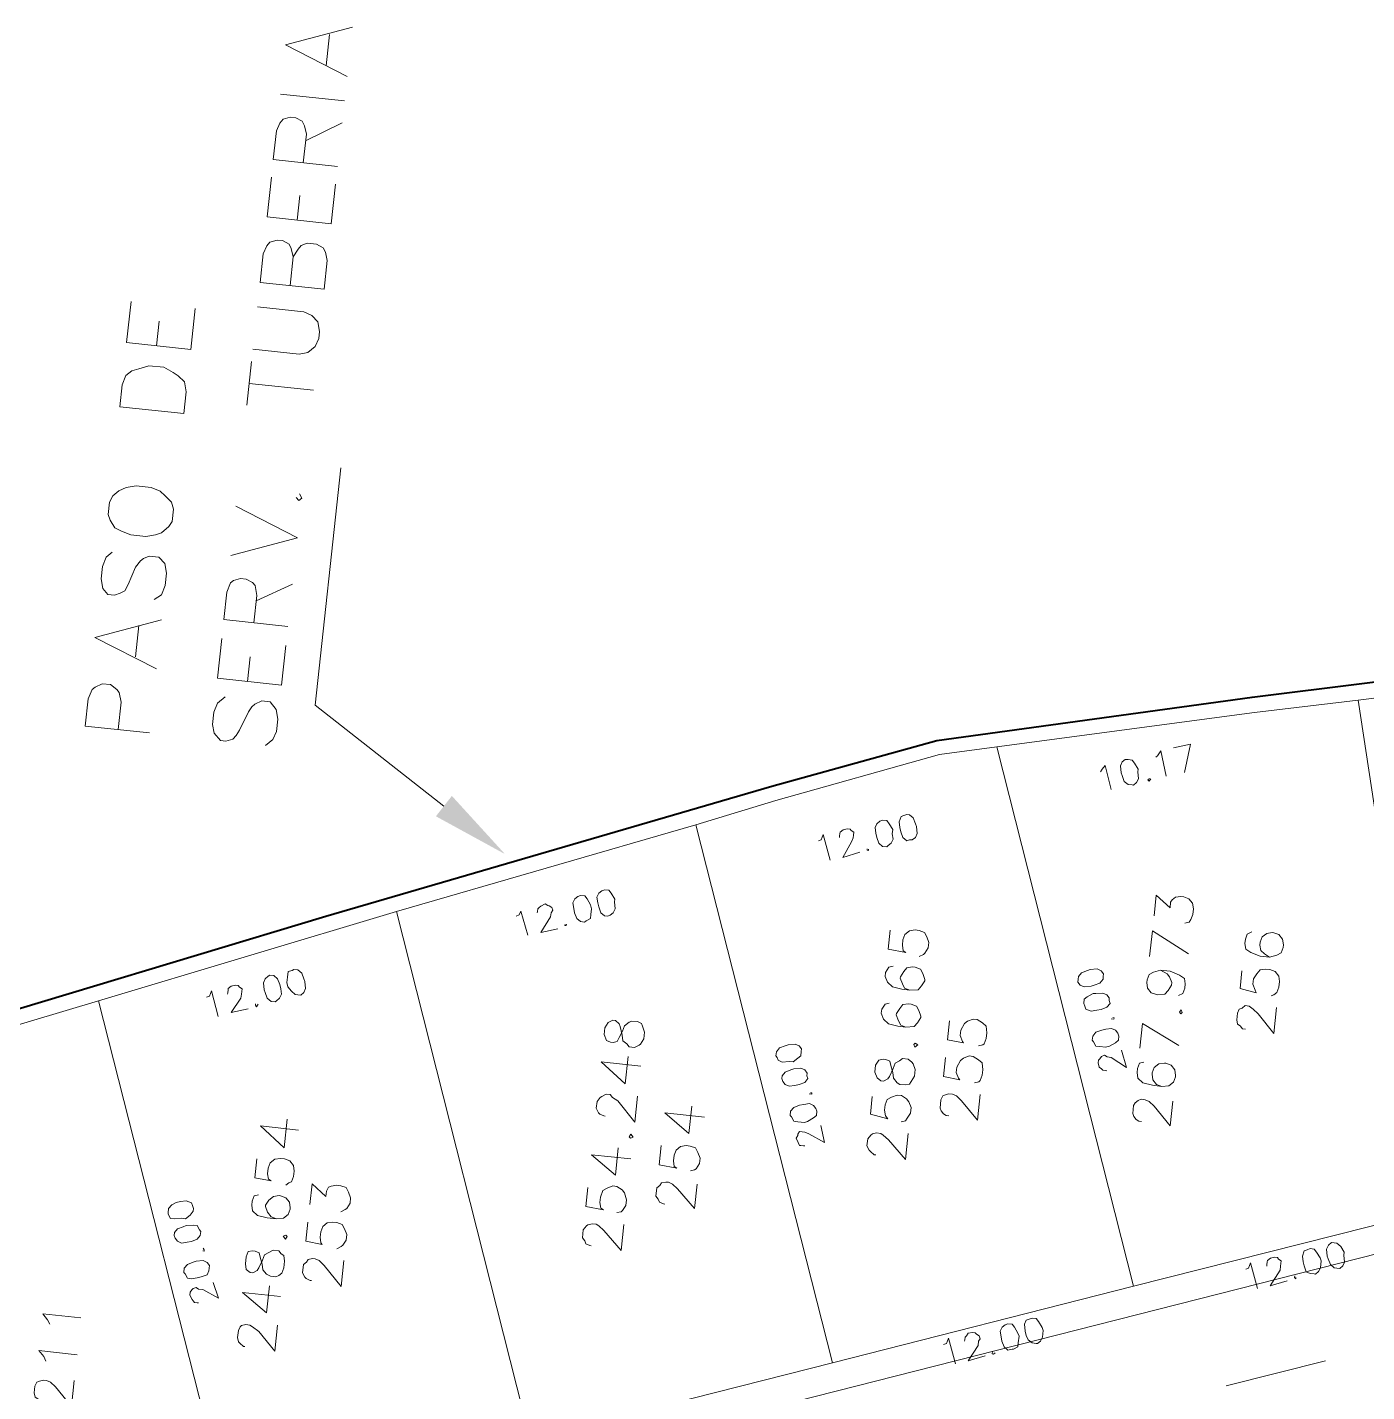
# Model space of a CAD drawing. Header units: metres. Extents: x -977055 to 805873, y -1033982 to 242021.
# Drawn here: x 2598.4 to 2650.3, y 1062.7 to 1115.5 of the extents above; entities that cross this region are included whole.
import ezdxf

# ---------------------------------------------------------------- set-up
doc = ezdxf.new("R2010")
doc.units = ezdxf.units.M
for name, color, linetype in [('PDF_acera', 7, 'Continuous'), ('PDF_areas por lote', 7, 'Continuous'), ('PDF_COTAS', 7, 'Continuous'), ('PDF_linea de centro', 7, 'Continuous'), ('PDF_LOTES', 7, 'Continuous'), ('PDF_No. lotes', 7, 'Continuous'), ('PDF_Poligono Ceres', 7, 'Continuous'), ('PDF_texto', 7, 'Continuous')]:
    doc.layers.add(name, color=color, linetype=linetype)

# ---------------------------------------------------------------- blocks, each defined once
blk = doc.blocks.new('CALLE')
at = {"layer": 'PDF_acera', "lineweight": 9}
blk.add_lwpolyline([(35.646912, -218.961792), (29.00016, -177.853536), (-1.608768, -95.552352), (-8.763552, -56.0952), (-56.814912, -55.206144), (-58.084992, -53.851392), (-56.222208, 0.592704)], dxfattribs=at)
at = {"layer": 'PDF_areas por lote', "lineweight": 9}
for points in [[(21.718368, -141.571584), (21.718368, -141.529248), (21.80304, -141.40224), (21.845376, -141.359904), (21.972384, -141.317568), (22.184064, -141.317568), (22.311072, -141.359904), (22.353408, -141.40224), (22.395744, -141.529248), (22.395744, -141.656256), (22.353408, -141.740928), (22.2264, -141.952608), (21.676032, -142.502976), (22.480416, -142.502976)], [(23.369472, -142.502976), (23.369472, -141.317568), (22.819104, -142.121952), (23.665824, -142.121952)], [(26.417664, -141.486912), (26.375328, -141.359904), (26.205984, -141.317568), (26.078976, -141.317568), (25.909632, -141.359904), (25.782624, -141.529248), (25.740288, -141.8256), (25.740288, -142.121952), (25.782624, -142.333632), (25.909632, -142.46064), (26.078976, -142.502976), (26.121312, -142.502976), (26.290656, -142.46064), (26.417664, -142.333632), (26.46, -142.164288), (26.46, -142.121952), (26.417664, -141.952608), (26.290656, -141.8256), (26.121312, -141.740928), (26.078976, -141.740928), (25.909632, -141.8256), (25.782624, -141.952608), (25.740288, -142.121952)], [(27.5184, -141.317568), (26.925696, -141.317568), (26.88336, -141.8256), (26.925696, -141.740928), (27.09504, -141.698592), (27.264384, -141.698592), (27.433728, -141.740928), (27.560736, -141.867936), (27.603072, -142.03728), (27.603072, -142.164288), (27.560736, -142.333632), (27.433728, -142.46064), (27.264384, -142.502976), (27.09504, -142.502976), (26.925696, -142.46064), (26.88336, -142.375968), (26.798688, -142.291296)], [(28.534464, -142.502976), (28.534464, -141.317568), (27.94176, -142.121952), (28.830816, -142.121952)], [(25.951968, -151.859232), (25.951968, -151.816896), (25.994304, -151.689888), (26.078976, -151.647552), (26.163648, -151.56288), (26.417664, -151.56288), (26.544672, -151.647552), (26.587008, -151.689888), (26.629344, -151.816896), (26.629344, -151.943904), (26.587008, -152.028576), (26.46, -152.19792), (25.909632, -152.790624), (26.714016, -152.790624)], [(27.73008, -151.56288), (27.137376, -151.56288), (27.09504, -152.113248), (27.137376, -152.028576), (27.30672, -151.98624), (27.476064, -151.98624), (27.687744, -152.028576), (27.772416, -152.155584), (27.857088, -152.324928), (27.857088, -152.451936), (27.772416, -152.62128), (27.687744, -152.705952), (27.476064, -152.790624), (27.30672, -152.790624), (27.137376, -152.705952), (27.09504, -152.663616), (27.052704, -152.536608)], [(28.746144, -152.790624), (28.746144, -151.56288), (28.195776, -152.367264), (29.042496, -152.367264)], [(29.973888, -151.859232), (29.973888, -151.816896), (30.016224, -151.689888), (30.05856, -151.647552), (30.185568, -151.56288), (30.397248, -151.56288), (30.524256, -151.647552), (30.566592, -151.689888), (30.651264, -151.816896), (30.651264, -151.943904), (30.566592, -152.028576), (30.48192, -152.19792), (29.889216, -152.790624), (30.6936, -152.790624)], [(31.624992, -152.790624), (31.624992, -151.56288), (31.032288, -152.367264), (31.879008, -152.367264)], [(29.677536, -160.284096), (29.677536, -160.24176), (29.762208, -160.114752), (29.804544, -160.072416), (29.931552, -159.987744), (30.143232, -159.987744), (30.27024, -160.072416), (30.312576, -160.114752), (30.354912, -160.24176), (30.354912, -160.368768), (30.312576, -160.45344), (30.185568, -160.622784), (29.6352, -161.215488), (30.439584, -161.215488)], [(31.455648, -159.987744), (30.90528, -159.987744), (30.820608, -160.538112), (30.90528, -160.45344), (31.074624, -160.411104), (31.243968, -160.411104), (31.413312, -160.45344), (31.497984, -160.580448), (31.582656, -160.749792), (31.582656, -160.8768), (31.497984, -161.046144), (31.413312, -161.130816), (31.243968, -161.215488), (31.074624, -161.215488), (30.90528, -161.130816), (30.820608, -161.08848), (30.778272, -160.961472)], [(34.376832, -160.199424), (34.334496, -160.072416), (34.165152, -159.987744), (34.038144, -159.987744), (33.8688, -160.072416), (33.741792, -160.24176), (33.699456, -160.538112), (33.699456, -160.792128), (33.741792, -161.046144), (33.8688, -161.130816), (34.038144, -161.215488), (34.08048, -161.215488), (34.249824, -161.130816), (34.376832, -161.046144), (34.419168, -160.8768), (34.419168, -160.792128), (34.376832, -160.622784), (34.249824, -160.538112), (34.08048, -160.45344), (34.038144, -160.45344), (33.8688, -160.538112), (33.741792, -160.622784), (33.699456, -160.792128)], [(35.519904, -160.199424), (35.477568, -160.072416), (35.308224, -159.987744), (35.181216, -159.987744), (35.011872, -160.072416), (34.884864, -160.24176), (34.842528, -160.538112), (34.842528, -160.792128), (34.884864, -161.046144), (35.011872, -161.130816), (35.181216, -161.215488), (35.223552, -161.215488), (35.392896, -161.130816), (35.519904, -161.046144), (35.56224, -160.8768), (35.56224, -160.792128), (35.519904, -160.622784), (35.392896, -160.538112), (35.223552, -160.45344), (35.181216, -160.45344), (35.011872, -160.538112), (34.884864, -160.622784), (34.842528, -160.792128)], [(36.62064, -159.987744), (36.027936, -159.987744), (35.9856, -160.538112), (36.027936, -160.45344), (36.19728, -160.411104), (36.366624, -160.411104), (36.535968, -160.45344), (36.662976, -160.580448), (36.705312, -160.749792), (36.705312, -160.8768), (36.662976, -161.046144), (36.535968, -161.130816), (36.366624, -161.215488), (36.19728, -161.215488), (36.027936, -161.130816), (35.9856, -161.08848), (35.900928, -160.961472)], [(31.582656, -168.327936), (31.582656, -168.243264), (31.624992, -168.158592), (31.709664, -168.07392), (31.794336, -168.031584), (32.048352, -168.031584), (32.133024, -168.07392), (32.217696, -168.158592), (32.260032, -168.243264), (32.260032, -168.370272), (32.217696, -168.49728), (32.090688, -168.666624), (31.54032, -169.216992), (32.302368, -169.216992)], [(33.403104, -168.200928), (33.360768, -168.07392), (33.191424, -168.031584), (33.064416, -168.031584), (32.895072, -168.07392), (32.768064, -168.243264), (32.725728, -168.539616), (32.725728, -168.835968), (32.768064, -169.047648), (32.895072, -169.174656), (33.064416, -169.216992), (33.106752, -169.216992), (33.276096, -169.174656), (33.403104, -169.047648), (33.44544, -168.878304), (33.44544, -168.835968), (33.403104, -168.666624), (33.276096, -168.539616), (33.106752, -168.49728), (33.064416, -168.49728), (32.895072, -168.539616), (32.768064, -168.666624), (32.725728, -168.835968)], [(34.038144, -169.216992), (34.588512, -168.031584), (33.826464, -168.031584)], [(36.281952, -168.412608), (36.19728, -168.624288), (36.112608, -168.70896), (35.943264, -168.793632), (35.858592, -168.793632), (35.689248, -168.70896), (35.56224, -168.624288), (35.519904, -168.412608), (35.519904, -168.370272), (35.56224, -168.200928), (35.689248, -168.07392), (35.858592, -168.031584), (35.943264, -168.031584), (36.112608, -168.07392), (36.19728, -168.200928), (36.281952, -168.412608), (36.281952, -168.70896), (36.19728, -169.005312), (36.112608, -169.174656), (35.943264, -169.216992), (35.816256, -169.216992), (35.646912, -169.174656), (35.56224, -169.047648)], [(36.874656, -169.216992), (37.46736, -168.031584), (36.662976, -168.031584)], [(37.933056, -168.031584), (38.568096, -168.031584), (38.229408, -168.49728), (38.398752, -168.49728), (38.483424, -168.539616), (38.568096, -168.624288), (38.610432, -168.793632), (38.610432, -168.878304), (38.568096, -169.047648), (38.441088, -169.174656), (38.271744, -169.216992), (38.1024, -169.216992), (37.933056, -169.174656), (37.848384, -169.13232), (37.806048, -169.005312)]]:
    blk.add_lwpolyline(points, dxfattribs=at)
for points in [[(24.258528, -141.317568), (24.089184, -141.359904), (24.004512, -141.486912), (24.004512, -141.571584), (24.089184, -141.698592), (24.173856, -141.740928), (24.427872, -141.8256), (24.597216, -141.867936), (24.681888, -141.994944), (24.76656, -142.121952), (24.76656, -142.291296), (24.681888, -142.375968), (24.639552, -142.46064), (24.470208, -142.502976), (24.258528, -142.502976), (24.089184, -142.46064), (24.004512, -142.375968), (23.962176, -142.291296), (23.962176, -142.121952), (24.004512, -141.994944), (24.13152, -141.867936), (24.300864, -141.8256), (24.512544, -141.740928), (24.639552, -141.698592), (24.681888, -141.571584), (24.681888, -141.486912), (24.639552, -141.359904), (24.470208, -141.317568)], [(25.232256, -142.375968), (25.147584, -142.46064), (25.232256, -142.502976), (25.274592, -142.46064)], [(32.471712, -151.56288), (32.302368, -151.647552), (32.260032, -151.77456), (32.260032, -151.859232), (32.302368, -151.98624), (32.429376, -152.028576), (32.641056, -152.113248), (32.8104, -152.155584), (32.937408, -152.282592), (32.979744, -152.367264), (32.979744, -152.536608), (32.937408, -152.663616), (32.852736, -152.705952), (32.683392, -152.790624), (32.471712, -152.790624), (32.302368, -152.705952), (32.260032, -152.663616), (32.17536, -152.536608), (32.17536, -152.367264), (32.260032, -152.282592), (32.344704, -152.155584), (32.514048, -152.113248), (32.768064, -152.028576), (32.852736, -151.98624), (32.937408, -151.859232), (32.937408, -151.77456), (32.852736, -151.647552), (32.683392, -151.56288)], [(29.42352, -152.663616), (29.381184, -152.705952), (29.42352, -152.790624), (29.508192, -152.705952)], [(32.217696, -159.987744), (32.048352, -160.072416), (31.96368, -160.199424), (31.96368, -160.284096), (32.048352, -160.411104), (32.133024, -160.45344), (32.38704, -160.538112), (32.556384, -160.580448), (32.641056, -160.707456), (32.725728, -160.792128), (32.725728, -160.961472), (32.641056, -161.08848), (32.59872, -161.130816), (32.429376, -161.215488), (32.217696, -161.215488), (32.048352, -161.130816), (31.96368, -161.08848), (31.921344, -160.961472), (31.921344, -160.792128), (31.96368, -160.707456), (32.090688, -160.580448), (32.260032, -160.538112), (32.471712, -160.45344), (32.59872, -160.411104), (32.641056, -160.284096), (32.641056, -160.199424), (32.59872, -160.072416), (32.429376, -159.987744)], [(33.191424, -161.08848), (33.106752, -161.130816), (33.191424, -161.215488), (33.23376, -161.130816)], [(35.054208, -169.13232), (35.011872, -169.174656), (35.054208, -169.216992), (35.13888, -169.174656)]]:
    blk.add_lwpolyline(points, close=True, dxfattribs=at)
at = {"layer": 'PDF_COTAS', "lineweight": 9}
for points in [[(25.528608, -138.777408), (25.4016, -138.86208), (25.4016, -138.989088), (25.443936, -139.200768), (25.443936, -139.327776), (25.570944, -139.454784), (25.697952, -139.539456), (25.782624, -139.539456), (25.867296, -139.49712), (25.951968, -139.454784), (25.994304, -139.28544), (25.951968, -139.116096), (25.909632, -138.989088), (25.82496, -138.86208), (25.697952, -138.777408), (25.570944, -138.777408)], [(25.528608, -138.777408), (25.4016, -138.86208), (25.4016, -138.989088), (25.443936, -139.200768), (25.443936, -139.327776), (25.570944, -139.454784), (25.697952, -139.539456), (25.782624, -139.539456), (25.867296, -139.49712), (25.951968, -139.454784), (25.994304, -139.28544), (25.951968, -139.116096), (25.909632, -138.989088), (25.82496, -138.86208), (25.697952, -138.777408), (25.570944, -138.777408)], [(24.808896, -139.07376), (24.724224, -139.158432), (24.681888, -139.28544), (24.724224, -139.454784), (24.76656, -139.581792), (24.851232, -139.751136), (24.97824, -139.835808), (25.105248, -139.835808), (25.147584, -139.793472), (25.274592, -139.7088), (25.274592, -139.581792), (25.232256, -139.370112), (25.18992, -139.28544), (25.105248, -139.116096), (24.97824, -139.031424), (24.893568, -139.031424)], [(24.808896, -139.07376), (24.724224, -139.158432), (24.681888, -139.28544), (24.724224, -139.454784), (24.76656, -139.581792), (24.851232, -139.751136), (24.97824, -139.835808), (25.105248, -139.835808), (25.147584, -139.793472), (25.274592, -139.7088), (25.274592, -139.581792), (25.232256, -139.370112), (25.18992, -139.28544), (25.105248, -139.116096), (24.97824, -139.031424), (24.893568, -139.031424)], [(23.581152, -140.386176), (23.115456, -140.597856), (23.327136, -140.089824), (23.327136, -139.962816), (23.369472, -139.878144), (23.327136, -139.793472), (23.2848, -139.751136), (23.200128, -139.7088), (23.115456, -139.7088), (22.988448, -139.793472), (22.946112, -139.835808), (22.903776, -139.878144), (22.903776, -139.962816), (22.903776, -140.005152), (22.903776, -139.962816), (22.903776, -139.878144), (22.946112, -139.835808), (22.988448, -139.793472), (23.115456, -139.7088), (23.200128, -139.7088), (23.2848, -139.751136), (23.327136, -139.793472), (23.369472, -139.878144), (23.327136, -139.962816), (23.327136, -140.089824), (23.115456, -140.597856)], [(23.750496, -139.49712), (23.623488, -139.581792), (23.623488, -139.7088), (23.665824, -139.878144), (23.70816, -140.005152), (23.792832, -140.174496), (23.91984, -140.216832), (24.004512, -140.216832), (24.089184, -140.216832), (24.173856, -140.13216), (24.216192, -140.005152), (24.173856, -139.793472), (24.13152, -139.7088), (24.046848, -139.539456), (23.91984, -139.454784), (23.792832, -139.454784)], [(23.750496, -139.49712), (23.623488, -139.581792), (23.623488, -139.7088), (23.665824, -139.878144), (23.70816, -140.005152), (23.792832, -140.174496), (23.91984, -140.216832), (24.004512, -140.216832), (24.089184, -140.216832), (24.173856, -140.13216), (24.216192, -140.005152), (24.173856, -139.793472), (24.13152, -139.7088), (24.046848, -139.539456), (23.91984, -139.454784), (23.792832, -139.454784)], [(24.597216, -139.962816), (24.55488, -140.005152), (24.512544, -140.005152), (24.512544, -139.962816), (24.512544, -140.005152), (24.55488, -140.005152)], [(33.149088, -141.063552), (33.064416, -140.97888), (32.937408, -140.936544), (32.725728, -140.97888), (32.641056, -141.021216), (32.471712, -141.105888), (32.38704, -141.232896), (32.38704, -141.359904), (32.429376, -141.40224), (32.514048, -141.486912), (32.641056, -141.529248), (32.8104, -141.486912), (32.937408, -141.444576), (33.106752, -141.359904), (33.191424, -141.232896), (33.191424, -141.105888)], [(33.403104, -141.783264), (33.360768, -141.656256), (33.191424, -141.656256), (33.02208, -141.656256), (32.895072, -141.698592), (32.768064, -141.8256), (32.683392, -141.952608), (32.683392, -142.03728), (32.683392, -142.121952), (32.768064, -142.206624), (32.895072, -142.24896), (33.106752, -142.206624), (33.191424, -142.164288), (33.360768, -142.079616), (33.44544, -141.952608), (33.44544, -141.8256)], [(36.62064, -150.2928), (36.535968, -150.208128), (36.40896, -150.165792), (36.239616, -150.208128), (36.112608, -150.250464), (35.943264, -150.335136), (35.858592, -150.462144), (35.858592, -150.589152), (35.900928, -150.631488), (35.9856, -150.758496), (36.112608, -150.758496), (36.281952, -150.758496), (36.40896, -150.71616), (36.578304, -150.589152), (36.662976, -150.50448), (36.662976, -150.377472)], [(36.874656, -151.012512), (36.789984, -150.92784), (36.662976, -150.885504), (36.493632, -150.92784), (36.366624, -150.970176), (36.19728, -151.054848), (36.112608, -151.181856), (36.112608, -151.266528), (36.154944, -151.3512), (36.239616, -151.435872), (36.366624, -151.478208), (36.578304, -151.435872), (36.662976, -151.435872), (36.83232, -151.308864), (36.916992, -151.224192), (36.916992, -151.097184)], [(32.344704, -156.939552), (32.260032, -156.981888), (32.217696, -157.108896), (32.260032, -157.320576), (32.260032, -157.447584), (32.38704, -157.574592), (32.471712, -157.659264), (32.59872, -157.659264), (32.683392, -157.659264), (32.768064, -157.574592), (32.8104, -157.447584), (32.768064, -157.235904), (32.725728, -157.151232), (32.641056, -156.981888), (32.514048, -156.897216), (32.38704, -156.897216)], [(32.344704, -156.939552), (32.260032, -156.981888), (32.217696, -157.108896), (32.260032, -157.320576), (32.260032, -157.447584), (32.38704, -157.574592), (32.471712, -157.659264), (32.59872, -157.659264), (32.683392, -157.659264), (32.768064, -157.574592), (32.8104, -157.447584), (32.768064, -157.235904), (32.725728, -157.151232), (32.641056, -156.981888), (32.514048, -156.897216), (32.38704, -156.897216)], [(31.624992, -157.193568), (31.54032, -157.27824), (31.497984, -157.405248), (31.54032, -157.574592), (31.582656, -157.7016), (31.667328, -157.870944), (31.794336, -157.955616), (31.879008, -157.91328), (31.96368, -157.91328), (32.048352, -157.828608), (32.090688, -157.7016), (32.048352, -157.48992), (32.006016, -157.405248), (31.921344, -157.235904), (31.794336, -157.151232), (31.709664, -157.151232)], [(31.624992, -157.193568), (31.54032, -157.27824), (31.497984, -157.405248), (31.54032, -157.574592), (31.582656, -157.7016), (31.667328, -157.870944), (31.794336, -157.955616), (31.879008, -157.91328), (31.96368, -157.91328), (32.048352, -157.828608), (32.090688, -157.7016), (32.048352, -157.48992), (32.006016, -157.405248), (31.921344, -157.235904), (31.794336, -157.151232), (31.709664, -157.151232)], [(30.397248, -158.505984), (29.889216, -158.675328), (30.100896, -158.167296), (30.143232, -158.040288), (30.143232, -157.955616), (30.143232, -157.870944), (30.05856, -157.828608), (30.016224, -157.828608), (29.931552, -157.786272), (29.804544, -157.870944), (29.719872, -157.91328), (29.719872, -157.955616), (29.719872, -158.040288), (29.719872, -158.082624), (29.719872, -158.040288), (29.719872, -157.955616), (29.719872, -157.91328), (29.804544, -157.870944), (29.931552, -157.786272), (30.016224, -157.828608), (30.05856, -157.828608), (30.143232, -157.870944), (30.143232, -157.955616), (30.143232, -158.040288), (30.100896, -158.167296), (29.889216, -158.675328)], [(30.566592, -157.574592), (30.439584, -157.659264), (30.439584, -157.786272), (30.439584, -157.997952), (30.48192, -158.082624), (30.608928, -158.251968), (30.6936, -158.33664), (30.820608, -158.33664), (30.90528, -158.294304), (30.989952, -158.209632), (31.032288, -158.082624), (30.989952, -157.91328), (30.947616, -157.786272), (30.862944, -157.616928), (30.735936, -157.532256), (30.608928, -157.532256)], [(30.566592, -157.574592), (30.439584, -157.659264), (30.439584, -157.786272), (30.439584, -157.997952), (30.48192, -158.082624), (30.608928, -158.251968), (30.6936, -158.33664), (30.820608, -158.33664), (30.90528, -158.294304), (30.989952, -158.209632), (31.032288, -158.082624), (30.989952, -157.91328), (30.947616, -157.786272), (30.862944, -157.616928), (30.735936, -157.532256), (30.608928, -157.532256)], [(31.370976, -158.082624), (31.370976, -158.12496), (31.32864, -158.12496), (31.32864, -158.040288), (31.32864, -158.12496), (31.370976, -158.12496)], [(39.922848, -159.310368), (39.838176, -159.225696), (39.711168, -159.18336), (39.541824, -159.225696), (39.414816, -159.268032), (39.245472, -159.352704), (39.1608, -159.479712), (39.1608, -159.60672), (39.203136, -159.649056), (39.287808, -159.733728), (39.414816, -159.776064), (39.58416, -159.733728), (39.711168, -159.733728), (39.880512, -159.60672), (39.965184, -159.522048), (39.965184, -159.39504)], [(40.176864, -160.03008), (40.134528, -159.945408), (39.965184, -159.903072), (39.79584, -159.945408), (39.668832, -159.987744), (39.499488, -160.072416), (39.414816, -160.199424), (39.457152, -160.284096), (39.457152, -160.368768), (39.541824, -160.45344), (39.668832, -160.495776), (39.880512, -160.45344), (39.965184, -160.411104), (40.134528, -160.326432), (40.2192, -160.199424), (40.2192, -160.114752)], [(24.893568, -164.814048), (24.808896, -164.729376), (24.681888, -164.68704), (24.512544, -164.729376), (24.385536, -164.771712), (24.216192, -164.856384), (24.13152, -164.983392), (24.173856, -165.1104), (24.173856, -165.152736), (24.258528, -165.279744), (24.385536, -165.279744), (24.597216, -165.279744), (24.681888, -165.237408), (24.851232, -165.1104), (24.935904, -165.025728), (24.935904, -164.89872)], [(25.147584, -165.53376), (25.105248, -165.449088), (24.97824, -165.406752), (24.76656, -165.449088), (24.639552, -165.491424), (24.512544, -165.576096), (24.427872, -165.703104), (24.427872, -165.830112), (24.427872, -165.872448), (24.512544, -165.95712), (24.639552, -165.999456), (24.851232, -165.999456), (24.935904, -165.95712), (25.105248, -165.830112), (25.18992, -165.74544), (25.18992, -165.618432)], [(34.9272, -166.211136), (34.842528, -166.253472), (34.800192, -166.422816), (34.842528, -166.59216), (34.884864, -166.719168), (34.969536, -166.888512), (35.096544, -166.973184), (35.181216, -166.930848), (35.265888, -166.930848), (35.35056, -166.846176), (35.392896, -166.719168), (35.35056, -166.507488), (35.35056, -166.422816), (35.223552, -166.253472), (35.13888, -166.1688), (35.011872, -166.1688)], [(34.9272, -166.211136), (34.842528, -166.253472), (34.800192, -166.422816), (34.842528, -166.59216), (34.884864, -166.719168), (34.969536, -166.888512), (35.096544, -166.973184), (35.181216, -166.930848), (35.265888, -166.930848), (35.35056, -166.846176), (35.392896, -166.719168), (35.35056, -166.507488), (35.35056, -166.422816), (35.223552, -166.253472), (35.13888, -166.1688), (35.011872, -166.1688)], [(35.646912, -165.914784), (35.56224, -165.999456), (35.519904, -166.126464), (35.56224, -166.338144), (35.604576, -166.422816), (35.689248, -166.59216), (35.816256, -166.676832), (35.900928, -166.676832), (35.9856, -166.676832), (36.070272, -166.59216), (36.112608, -166.465152), (36.070272, -166.253472), (36.027936, -166.1688), (35.943264, -165.999456), (35.816256, -165.914784), (35.731584, -165.914784)], [(35.646912, -165.914784), (35.56224, -165.999456), (35.519904, -166.126464), (35.56224, -166.338144), (35.604576, -166.422816), (35.689248, -166.59216), (35.816256, -166.676832), (35.900928, -166.676832), (35.9856, -166.676832), (36.070272, -166.59216), (36.112608, -166.465152), (36.070272, -166.253472), (36.027936, -166.1688), (35.943264, -165.999456), (35.816256, -165.914784), (35.731584, -165.914784)], [(33.8688, -166.59216), (33.741792, -166.676832), (33.741792, -166.80384), (33.741792, -166.973184), (33.784128, -167.100192), (33.911136, -167.269536), (33.995808, -167.354208), (34.122816, -167.354208), (34.207488, -167.311872), (34.29216, -167.2272), (34.334496, -167.100192), (34.29216, -166.930848), (34.249824, -166.80384), (34.165152, -166.634496), (34.038144, -166.549824), (33.911136, -166.549824)], [(33.8688, -166.59216), (33.741792, -166.676832), (33.741792, -166.80384), (33.741792, -166.973184), (33.784128, -167.100192), (33.911136, -167.269536), (33.995808, -167.354208), (34.122816, -167.354208), (34.207488, -167.311872), (34.29216, -167.2272), (34.334496, -167.100192), (34.29216, -166.930848), (34.249824, -166.80384), (34.165152, -166.634496), (34.038144, -166.549824), (33.911136, -166.549824)], [(42.632352, -166.634496), (42.54768, -166.549824), (42.420672, -166.507488), (42.208992, -166.549824), (42.12432, -166.59216), (41.954976, -166.676832), (41.870304, -166.80384), (41.870304, -166.930848), (41.870304, -166.973184), (41.954976, -167.057856), (42.081984, -167.100192), (42.293664, -167.057856), (42.378336, -167.057856), (42.54768, -166.930848), (42.632352, -166.846176), (42.632352, -166.719168)], [(33.699456, -167.481216), (33.191424, -167.692896), (33.44544, -167.184864), (33.44544, -167.057856), (33.487776, -166.973184), (33.44544, -166.888512), (33.360768, -166.846176), (33.318432, -166.80384), (33.23376, -166.80384), (33.106752, -166.846176), (33.064416, -166.930848), (33.02208, -166.973184), (33.02208, -167.057856), (33.02208, -167.100192), (33.02208, -167.057856), (33.02208, -166.973184), (33.064416, -166.930848), (33.106752, -166.846176), (33.23376, -166.80384), (33.318432, -166.80384), (33.360768, -166.846176), (33.44544, -166.888512), (33.487776, -166.973184), (33.44544, -167.057856), (33.44544, -167.184864), (33.191424, -167.692896)], [(34.673184, -167.100192), (34.673184, -167.142528), (34.630848, -167.142528), (34.630848, -167.057856), (34.630848, -167.142528), (34.673184, -167.142528)], [(28.195776, -173.831616), (28.15344, -173.746944), (27.984096, -173.704608), (27.814752, -173.746944), (27.687744, -173.78928), (27.5184, -173.873952), (27.476064, -174.00096), (27.476064, -174.127968), (27.476064, -174.170304), (27.560736, -174.254976), (27.687744, -174.297312), (27.899424, -174.297312), (27.984096, -174.254976), (28.15344, -174.127968), (28.238112, -174.043296), (28.238112, -173.916288)], [(28.492128, -174.551328), (28.407456, -174.466656), (28.280448, -174.42432), (28.068768, -174.466656), (27.984096, -174.508992), (27.814752, -174.593664), (27.73008, -174.720672), (27.73008, -174.805344), (27.73008, -174.890016), (27.814752, -174.974688), (27.94176, -175.017024), (28.15344, -174.974688), (28.238112, -174.974688), (28.407456, -174.84768), (28.492128, -174.720672), (28.492128, -174.636)]]:
    blk.add_lwpolyline(points, close=True, dxfattribs=at)
for points in [[(32.302368, -139.243104), (32.344704, -139.327776), (32.514048, -139.370112), (31.752, -139.666464)], [(32.471712, -139.878144), (32.514048, -139.878144), (32.59872, -139.878144), (32.641056, -139.878144), (32.725728, -139.962816), (32.768064, -140.089824), (32.768064, -140.174496), (32.725728, -140.216832), (32.683392, -140.301504), (32.59872, -140.301504), (32.514048, -140.301504), (32.38704, -140.301504), (31.921344, -140.047488), (32.090688, -140.55552)], [(32.260032, -140.7672), (32.217696, -140.7672), (32.17536, -140.809536), (32.260032, -140.851872)], [(35.816256, -148.472352), (35.858592, -148.557024), (35.9856, -148.59936), (35.265888, -148.895712)], [(35.9856, -149.107392), (36.027936, -149.107392), (36.112608, -149.107392), (36.154944, -149.149728), (36.19728, -149.192064), (36.281952, -149.319072), (36.239616, -149.403744), (36.239616, -149.44608), (36.19728, -149.530752), (36.112608, -149.573088), (36.027936, -149.530752), (35.900928, -149.530752), (35.392896, -149.276736), (35.56224, -149.784768)], [(35.731584, -149.996448), (35.689248, -149.996448), (35.689248, -150.038784), (35.731584, -150.038784)], [(39.118464, -157.48992), (39.1608, -157.574592), (39.330144, -157.616928), (38.568096, -157.91328)], [(39.287808, -158.12496), (39.330144, -158.12496), (39.414816, -158.12496), (39.457152, -158.12496), (39.541824, -158.209632), (39.58416, -158.33664), (39.58416, -158.421312), (39.541824, -158.463648), (39.499488, -158.54832), (39.414816, -158.54832), (39.330144, -158.54832), (39.203136, -158.505984), (38.695104, -158.294304), (38.906784, -158.802336)], [(39.033792, -159.014016), (38.991456, -159.014016), (38.991456, -159.056352), (39.033792, -159.056352)], [(24.089184, -162.9936), (24.13152, -163.078272), (24.300864, -163.120608), (23.538816, -163.41696)], [(24.258528, -163.62864), (24.300864, -163.62864), (24.385536, -163.62864), (24.427872, -163.670976), (24.512544, -163.713312), (24.55488, -163.84032), (24.55488, -163.924992), (24.512544, -163.967328), (24.470208, -164.052), (24.385536, -164.094336), (24.300864, -164.052), (24.173856, -164.052), (23.665824, -163.797984), (23.877504, -164.306016)], [(24.046848, -164.517696), (23.962176, -164.517696), (23.962176, -164.560032), (24.004512, -164.602368)], [(42.166656, -165.914784), (42.251328, -165.95712), (42.378336, -166.041792), (41.658624, -166.295808)], [(42.12432, -167.43888), (42.081984, -167.396544), (42.039648, -167.43888), (42.12432, -167.481216)], [(42.801696, -167.565888), (42.844032, -167.608224), (43.013376, -167.692896), (42.251328, -167.946912)], [(43.140384, -168.07392), (43.309728, -168.581952), (42.420672, -168.49728)], [(27.391392, -172.011168), (27.433728, -172.09584), (27.603072, -172.138176), (26.841024, -172.434528)], [(27.560736, -172.646208), (27.603072, -172.646208), (27.687744, -172.646208), (27.73008, -172.646208), (27.814752, -172.73088), (27.857088, -172.857888), (27.857088, -172.94256), (27.814752, -172.984896), (27.772416, -173.069568), (27.687744, -173.069568), (27.603072, -173.069568), (27.476064, -173.069568), (26.968032, -172.815552), (27.179712, -173.323584)], [(27.349056, -173.535264), (27.30672, -173.535264), (27.264384, -173.5776), (27.30672, -173.5776)]]:
    blk.add_lwpolyline(points, dxfattribs=at)
at = {"layer": 'PDF_linea de centro', "lineweight": 9}
blk.add_lwpolyline([(24.851232, -174.763008), (23.750496, -171.799488)], dxfattribs=at)
at = {"layer": 'PDF_LOTES', "lineweight": 20}
for points in [[(31.836672, -135.940896), (16.468704, -141.656256), (13.12416, -132.638688), (28.15344, -127.050336), (28.322784, -127.558368), (31.836672, -135.940896), (16.468704, -141.656256), (19.813248, -150.631488), (35.56224, -144.78912)], [(46.78128, -134.62848), (46.611936, -134.713152), (46.400256, -134.882496), (46.315584, -135.094176), (46.230912, -135.390528), (46.230912, -135.856224), (46.315584, -136.152576), (46.400256, -136.32192), (46.611936, -136.5336), (46.78128, -136.618272), (47.162304, -136.618272), (47.373984, -136.5336), (47.543328, -136.32192), (47.670336, -136.152576), (47.755008, -135.856224), (47.755008, -135.390528), (47.670336, -135.094176), (47.543328, -134.882496), (47.373984, -134.713152), (47.162304, -134.62848)], [(50.125824, -136.618272), (50.125824, -134.62848), (50.8032, -134.62848), (51.099552, -134.713152), (51.268896, -134.882496), (51.353568, -135.094176), (51.480576, -135.390528), (51.480576, -135.856224), (51.353568, -136.152576), (51.268896, -136.32192), (51.099552, -136.5336), (50.8032, -136.618272)], [(35.56224, -144.78912), (19.813248, -150.631488), (23.157792, -159.649056), (39.203136, -153.67968)], [(39.203136, -153.67968), (23.157792, -159.649056), (26.502336, -168.624288), (42.590016, -162.654912), (42.166656, -160.919136), (40.2192, -156.050496)], [(42.590016, -162.654912), (26.502336, -168.624288), (29.84688, -177.641856), (45.214848, -173.5776), (44.495136, -170.444736)], [(45.214848, -173.5776), (29.84688, -177.641856), (31.413312, -187.12512), (47.797344, -184.457952), (47.755008, -184.246272)]]:
    blk.add_lwpolyline(points, close=True, dxfattribs=at)
for points in [[(40.2192, -136.618272), (40.2192, -134.62848), (41.06592, -134.62848), (41.362272, -134.713152), (41.446944, -134.797824), (41.573952, -135.009504), (41.573952, -135.26352), (41.446944, -135.4752), (41.362272, -135.559872), (41.06592, -135.644544), (40.2192, -135.644544)], [(42.208992, -136.618272), (42.97104, -134.62848), (43.733088, -136.618272)], [(45.638208, -134.882496), (45.468864, -134.713152), (45.172512, -134.62848), (44.791488, -134.62848), (44.495136, -134.713152), (44.325792, -134.882496), (44.325792, -135.094176), (44.410464, -135.26352), (44.495136, -135.390528), (44.706816, -135.4752), (45.257184, -135.644544), (45.468864, -135.771552), (45.553536, -135.856224), (45.638208, -136.025568), (45.638208, -136.32192), (45.468864, -136.5336), (45.172512, -136.618272), (44.791488, -136.618272), (44.495136, -136.5336), (44.325792, -136.32192)], [(53.385696, -136.618272), (52.115616, -136.618272), (52.115616, -134.62848), (53.385696, -134.62848)], [(52.115616, -135.559872), (52.877664, -135.559872)], [(42.505344, -135.940896), (43.479072, -135.940896)], [(41.573952, -138.819744), (41.362272, -138.608064), (41.06592, -138.523392), (40.684896, -138.523392), (40.43088, -138.608064), (40.2192, -138.819744), (40.2192, -138.989088), (40.303872, -139.200768), (40.43088, -139.28544), (40.600224, -139.370112), (41.192928, -139.581792), (41.362272, -139.666464), (41.446944, -139.751136), (41.573952, -139.962816), (41.573952, -140.216832), (41.362272, -140.428512), (41.06592, -140.513184), (40.684896, -140.513184), (40.43088, -140.428512), (40.2192, -140.216832)], [(43.352064, -140.513184), (42.12432, -140.513184), (42.12432, -138.523392), (43.352064, -138.523392)], [(43.944768, -140.513184), (43.944768, -138.523392), (44.791488, -138.523392), (45.08784, -138.608064), (45.172512, -138.692736), (45.257184, -138.904416), (45.257184, -139.07376), (45.172512, -139.28544), (45.08784, -139.370112), (44.791488, -139.454784), (43.944768, -139.454784)], [(45.93456, -138.523392), (46.696608, -140.513184), (47.458656, -138.523392)], [(50.59152, -138.523392), (51.946272, -138.523392)], [(51.268896, -138.523392), (51.268896, -140.513184)], [(52.327296, -138.523392), (52.327296, -139.962816), (52.411968, -140.216832), (52.623648, -140.428512), (52.877664, -140.513184), (53.089344, -140.513184), (53.385696, -140.428512), (53.55504, -140.216832), (53.639712, -139.962816), (53.639712, -138.523392)], [(55.290816, -139.454784), (55.544832, -139.581792), (55.67184, -139.666464), (55.756512, -139.835808), (55.756512, -140.13216), (55.67184, -140.34384), (55.544832, -140.428512), (55.290816, -140.513184), (54.40176, -140.513184), (54.40176, -138.523392), (55.290816, -138.523392), (55.544832, -138.608064), (55.67184, -138.692736), (55.756512, -138.904416), (55.756512, -139.07376), (55.67184, -139.28544), (55.544832, -139.370112), (55.290816, -139.454784), (54.40176, -139.454784)], [(57.661632, -140.513184), (56.433888, -140.513184), (56.433888, -138.523392), (57.661632, -138.523392)], [(58.212, -140.513184), (58.212, -138.523392), (59.101056, -138.523392), (59.355072, -138.608064), (59.48208, -138.692736), (59.566752, -138.904416), (59.566752, -139.07376), (59.48208, -139.28544), (59.355072, -139.370112), (59.101056, -139.454784), (58.212, -139.454784)], [(60.244128, -140.513184), (60.244128, -138.523392)], [(61.006176, -140.513184), (61.768224, -138.523392), (62.530272, -140.513184)], [(42.12432, -139.454784), (42.886368, -139.454784)], [(44.622144, -139.454784), (45.257184, -140.513184)], [(56.433888, -139.454784), (57.195936, -139.454784)], [(58.889376, -139.454784), (59.566752, -140.513184)], [(61.260192, -139.835808), (62.23392, -139.835808)], [(47.924352, -140.34384), (47.83968, -140.428512), (47.924352, -140.513184), (48.05136, -140.428512)]]:
    blk.add_lwpolyline(points, dxfattribs=at)
at = {"layer": 'PDF_No. lotes', "lineweight": 20}
for points in [[(19.347552, -135.559872), (19.347552, -135.517536), (19.432224, -135.390528), (19.47456, -135.305856), (19.601568, -135.26352), (19.813248, -135.26352), (19.940256, -135.305856), (19.982592, -135.390528), (20.024928, -135.517536), (20.024928, -135.602208), (19.982592, -135.729216), (19.855584, -135.89856), (19.305216, -136.448928), (20.1096, -136.448928)], [(20.617632, -135.517536), (20.74464, -135.432864), (20.913984, -135.26352), (20.913984, -136.448928)], [(21.760704, -135.517536), (21.887712, -135.432864), (22.057056, -135.26352), (22.057056, -136.448928)], [(23.962176, -143.392032), (23.962176, -143.349696), (24.004512, -143.222688), (24.046848, -143.180352), (24.173856, -143.09568), (24.427872, -143.09568), (24.512544, -143.180352), (24.597216, -143.222688), (24.639552, -143.349696), (24.639552, -143.434368), (24.597216, -143.561376), (24.470208, -143.73072), (23.877504, -144.323424), (24.681888, -144.323424)], [(25.740288, -143.09568), (25.147584, -143.09568), (25.105248, -143.603712), (25.147584, -143.561376), (25.316928, -143.51904), (25.486272, -143.51904), (25.655616, -143.561376), (25.782624, -143.688384), (25.82496, -143.857728), (25.82496, -143.984736), (25.782624, -144.15408), (25.655616, -144.238752), (25.486272, -144.323424), (25.316928, -144.323424), (25.147584, -144.238752), (25.105248, -144.196416), (25.020576, -144.069408)], [(26.290656, -143.09568), (26.925696, -143.09568), (26.587008, -143.561376), (26.756352, -143.561376), (26.88336, -143.603712), (26.925696, -143.688384), (26.968032, -143.857728), (26.968032, -143.984736), (26.925696, -144.15408), (26.798688, -144.238752), (26.629344, -144.323424), (26.46, -144.323424), (26.290656, -144.238752), (26.24832, -144.196416), (26.163648, -144.069408)], [(27.476064, -153.976032), (27.476064, -153.933696), (27.5184, -153.806688), (27.603072, -153.764352), (27.687744, -153.67968), (27.94176, -153.67968), (28.026432, -153.764352), (28.111104, -153.806688), (28.15344, -153.933696), (28.15344, -154.018368), (28.111104, -154.145376), (27.984096, -154.31472), (27.433728, -154.907424), (28.195776, -154.907424)], [(29.254176, -153.67968), (28.661472, -153.67968), (28.619136, -154.230048), (28.661472, -154.145376), (28.830816, -154.10304), (29.00016, -154.10304), (29.169504, -154.145376), (29.296512, -154.272384), (29.338848, -154.441728), (29.338848, -154.568736), (29.296512, -154.73808), (29.169504, -154.822752), (29.00016, -154.907424), (28.830816, -154.907424), (28.661472, -154.822752), (28.619136, -154.780416), (28.5768, -154.653408)], [(30.27024, -154.907424), (30.27024, -153.67968), (29.719872, -154.484064), (30.566592, -154.484064)], [(31.11696, -162.400896), (31.11696, -162.316224), (31.159296, -162.231552), (31.243968, -162.14688), (31.32864, -162.104544), (31.582656, -162.104544), (31.709664, -162.14688), (31.752, -162.231552), (31.794336, -162.316224), (31.794336, -162.443232), (31.752, -162.57024), (31.624992, -162.739584), (31.074624, -163.289952), (31.879008, -163.289952)], [(32.895072, -162.104544), (32.302368, -162.104544), (32.260032, -162.612576), (32.302368, -162.57024), (32.471712, -162.485568), (32.641056, -162.485568), (32.852736, -162.57024), (32.937408, -162.654912), (33.02208, -162.824256), (33.02208, -162.951264), (32.937408, -163.120608), (32.852736, -163.247616), (32.641056, -163.289952), (32.471712, -163.289952), (32.302368, -163.247616), (32.260032, -163.20528), (32.217696, -163.078272)], [(34.038144, -162.104544), (33.44544, -162.104544), (33.403104, -162.612576), (33.44544, -162.57024), (33.614784, -162.485568), (33.784128, -162.485568), (33.995808, -162.57024), (34.08048, -162.654912), (34.165152, -162.824256), (34.165152, -162.951264), (34.08048, -163.120608), (33.995808, -163.247616), (33.784128, -163.289952), (33.614784, -163.289952), (33.44544, -163.247616), (33.403104, -163.20528), (33.360768, -163.078272)], [(34.757856, -171.206784), (34.757856, -171.122112), (34.842528, -171.03744), (34.884864, -170.952768), (35.011872, -170.910432), (35.223552, -170.910432), (35.35056, -170.952768), (35.392896, -171.03744), (35.477568, -171.122112), (35.477568, -171.24912), (35.392896, -171.376128), (35.265888, -171.545472), (34.71552, -172.09584), (35.519904, -172.09584)], [(36.535968, -170.910432), (35.9856, -170.910432), (35.900928, -171.418464), (35.9856, -171.376128), (36.154944, -171.291456), (36.324288, -171.291456), (36.493632, -171.376128), (36.62064, -171.4608), (36.662976, -171.630144), (36.662976, -171.757152), (36.62064, -171.926496), (36.493632, -172.053504), (36.324288, -172.09584), (36.154944, -172.09584), (35.9856, -172.053504), (35.900928, -171.968832), (35.858592, -171.88416)], [(37.763712, -171.079776), (37.67904, -170.952768), (37.509696, -170.910432), (37.382688, -170.910432), (37.213344, -170.952768), (37.128672, -171.122112), (37.044, -171.418464), (37.044, -171.714816), (37.128672, -171.926496), (37.213344, -172.053504), (37.382688, -172.09584), (37.46736, -172.09584), (37.636704, -172.053504), (37.763712, -171.926496), (37.806048, -171.757152), (37.806048, -171.714816), (37.763712, -171.545472), (37.636704, -171.418464), (37.46736, -171.376128), (37.382688, -171.376128), (37.213344, -171.418464), (37.128672, -171.545472), (37.044, -171.714816)]]:
    blk.add_lwpolyline(points, dxfattribs=at)
at = {"layer": 'PDF_Poligono Ceres', "lineweight": 40}
blk.add_lwpolyline([(13.54752, -78.236928), (16.595712, -94.028256), (17.442432, -96.187392), (22.819104, -112.61376), (26.756352, -121.50432), (28.746144, -127.389024), (35.181216, -142.629984), (40.64256, -155.881152), (42.590016, -160.792128), (44.960832, -170.317728), (48.220704, -184.1616), (51.141888, -203.00112), (54.655776, -216.252288)], dxfattribs=at)
at = {"layer": 'PDF_texto', "lineweight": 9}
blk.add_lwpolyline([(38.94912, -145.889856), (41.616288, -141.61392), (48.982752, -141.61392)], dxfattribs=at)
at = {"layer": 'PDF_texto', "transparency": 33554559}
blk.add_solid([(39.287808, -146.101536), (37.67904, -147.921984), (38.610432, -145.678176)], dxfattribs=at)

msp = doc.modelspace()

# ---------------------------------------------------------------- block references
at = {"xscale": 1.255773352820658, "yscale": 1.255773352820658, "zscale": 1.255773352820658, "rotation": 83.85573648860341}
msp.add_blockref('CALLE', (2427.15058, 1056.36283, 1015.371), dxfattribs=at)

doc.saveas('drawing.dxf')
